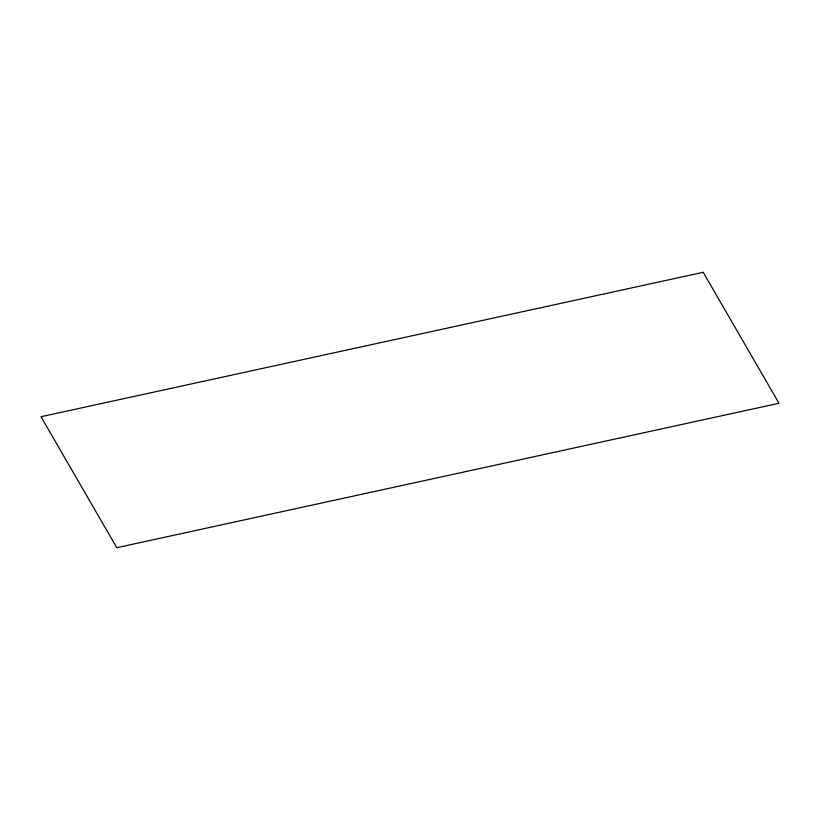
<?xml version="1.0" encoding="UTF-8"?>
<svg xmlns="http://www.w3.org/2000/svg" width="820" height="820" viewBox="0 0 820 820"><rect width="100%" height="100%" fill="white"/><g stroke="black" fill="none" stroke-linecap="round" stroke-linejoin="round"><path stroke-width="1.23" d="M703.201 272.301L41 416.724L116.799 547.698L779 403.276L703.201 272.301"/></g></svg>
